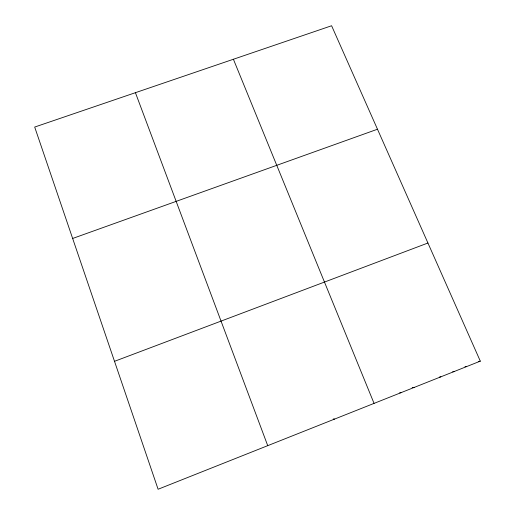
<?xml version="1.0" encoding="UTF-8"?>
<svg xmlns="http://www.w3.org/2000/svg" width="515" height="515" viewBox="0 0 515 515"><rect width="100%" height="100%" fill="white"/><g stroke="black" fill="none" stroke-linecap="round" stroke-linejoin="round"><path stroke-width="0.77" d="M480.308 361.144L158.099 489.25L34.692 127.057L331.602 25.75L480.308 361.144L478.274 361.543M114.51 361.318L427.933 243.016M72.647 238.464L377.482 129.226M464.955 366.77L466.455 366.493M452.634 371.824L454.05 371.579M439.514 377.044L440.846 376.832M412.18 387.647L414.285 387.389M399.627 392.836L400.928 392.7M333.244 418.959L334.563 419.088M233.404 59.257L374.057 403.387M135.419 92.687L267.729 445.662"/></g></svg>
